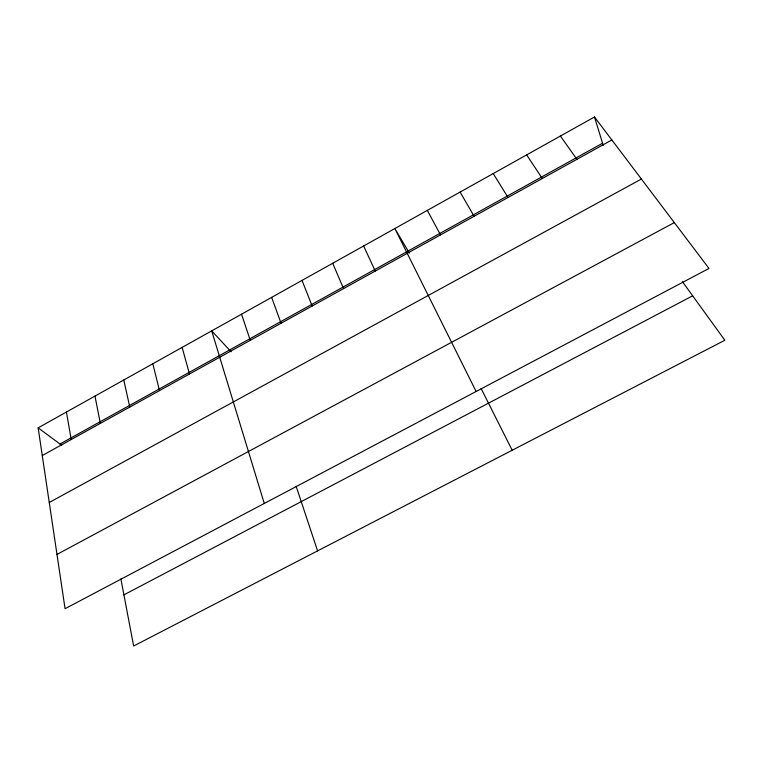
<?xml version="1.0" encoding="UTF-8"?>
<svg xmlns="http://www.w3.org/2000/svg" width="763" height="763" viewBox="0 0 763 763"><rect width="100%" height="100%" fill="white"/><g stroke="black" fill="none" stroke-linecap="round" stroke-linejoin="round"><path stroke-width="1.14" d="M38.15 427.843L594.491 116.987L708.98 268.442L65.065 608.721L38.15 427.843L61.784 445.344M59.981 444.009L602.56 143.225M42.27 455.559L611.859 139.953M49.261 502.483L641.406 179.038M56.987 554.424L674.32 222.596M123.911 594.863L692.67 295.815M231.094 351.762L211.694 330.875L264.265 503.456M682.437 281.7L724.85 340.25L133.649 646.013L120.888 578.936M560.404 136.024L576.904 159.324M526.651 154.889L542.293 178.494M493.232 173.563L508.024 197.483M409.33 253.02L394.853 228.528L476.131 391.495M460.127 192.066L474.1 216.282M427.337 210.388L440.499 234.899M481.119 388.558L512.192 450.237M363.627 245.982L375.243 271.056M332.687 263.273L343.56 288.614M302.024 280.402L312.162 306.011M271.638 297.379L281.07 323.245M241.528 314.203L250.254 340.317M296.158 486.308L317.589 550.886M594.491 116.987L603.228 145.38M182.128 347.394L189.472 373.994M152.819 363.77L159.496 390.608M123.768 380.003L129.796 407.06M94.974 396.092L100.354 423.37M66.438 412.039L71.188 439.536"/></g></svg>
